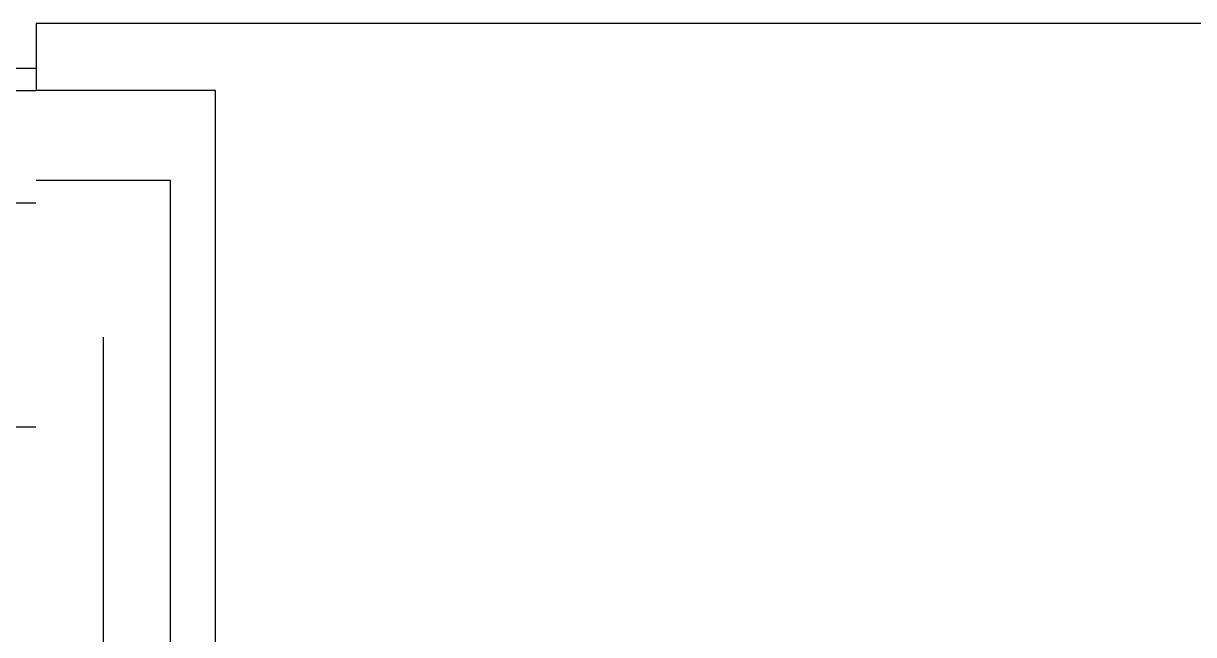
# Model space of a CAD drawing. Header units: inches. Extents: x 21 to 32698, y 13 to 3712.
# Drawn here: x 17881.43 to 17907.52, y 2584.95 to 2598.58 of the extents above; entities that cross this region are included whole.
import ezdxf

# ---------------------------------------------------------------- set-up
doc = ezdxf.new("R2010")
doc.units = ezdxf.units.IN
doc.header["$MEASUREMENT"] = 0
doc.set_wipeout_variables(frame=1)
for name, color, linetype, lineweight in [('Z_MİM_-KM-GLAZ', 8, 'Continuous', 25), ('Z_MİM_-KM-GLAZ-CURT', 8, 'Continuous', 25), ('Z_MİM_-KM-IZO-THERMAL', 8, 'Continuous', 25), ('Z_MİM_-KM-IZO-THERMAL-ROCKWOOL', 8, 'BATTING', 25), ('Z_MİM_-KM-PAINT', 8, 'Continuous', 25), ('Z_MİM_-KM-WALL-IZO-TERMAL', 8, 'Continuous', 25), ('Z_MİM_-KM-WALL-PLASTER', 8, 'Continuous', 25)]:
    doc.layers.add(name, color=color, linetype=linetype, lineweight=lineweight)
doc.layers.add('Z_MİM_-KM-WALL-TERMAL-PATTERN', color=8, linetype='BATTING', lineweight=25, plot=False)
doc.linetypes.add('BATTING', pattern='A,0.00254,-2.54,[134,ltypeshp.shx,S=2.54,R=0,X=-2.54,Y=0],-5.08,[134,ltypeshp.shx,S=2.54,R=180,X=2.54,Y=0],-2.54', length=10.16254)

# ---------------------------------------------------------------- blocks, each defined once
blk = doc.blocks.new('*U278')
blk.add_wipeout([(-15.00000000051476, 16.500000005396572), (115.00000000017825, 16.5000000058767), (114.9999999998854, -39.9999032302421), (-15.00000000026921, -39.99990323072231)])
at = {"layer": 'Z_MİM_-KM-GLAZ-CURT'}
blk.add_lwpolyline([(115.0000000001764, 15.00000000078357), (115.0000000001764, 16.50000000587674), (-15.00000000051476, 16.50000000539654), (-15.00000000051476, 15.00000000493088)], dxfattribs=at)
at = {"layer": 'Z_MİM_-KM-WALL-IZO-TERMAL', "ltscale": 1.5}
blk.add_lwpolyline([(-11.99999994526115, -7.499999986732958), (-11.99999994526113, 13.0000000010412), (-15.00000000051476, 13.00000000115343)], dxfattribs=at)
at = {"layer": 'Z_MİM_-KM-WALL-PLASTER', "ltscale": 1.5}
blk.add_lwpolyline([(-10.99999994498285, -7.499999986731822), (-10.99999994498283, 15.00000000097685), (-15.00000000051476, 15.00000000113393)], dxfattribs=at)
at = {"layer": 'Z_MİM_-KM-WALL-TERMAL-PATTERN', "ltscale": 0.13}
blk.add_line((-13.49999994525569, 9.499999995871821), (-13.49999994525569, -7.499999974067562), dxfattribs=at)

msp = doc.modelspace()

# ---------------------------------------------------------------- linework, layer by layer
at = {"layer": 'Z_MİM_-KM-IZO-THERMAL'}
msp.add_lwpolyline([(18844.21428795201, 969.5831087493367), (17329.21380157811, 969.5831087493367), (17329.21380157811, 999.5831087493368), (16654.21327705724, 999.5831087493368), (16654.21327705724, 969.5831009268891), (15319.21404953344, 969.5831009268891), (15319.21404953344, 1624.583169546073), (15029.21424036908, 1624.583169546073), (15029.21481028035, 2594.584265079447), (18844.21428795201, 2594.584265079447)], close=True, dxfattribs=at)
at = {"layer": 'Z_MİM_-KM-IZO-THERMAL-ROCKWOOL', "ltscale": 0.45}
msp.add_lwpolyline([(18839.21428795201, 974.5831087493368), (17334.21380157811, 974.5831087493368), (17334.21380157811, 1004.583108749337), (16649.21327705724, 1004.583108749337), (16649.21327705724, 974.5831009268894), (15324.21404953344, 974.5831009268894), (15324.21404953344, 1629.583169546074), (15034.21424330676, 1629.583169546074), (15034.21480734267, 2589.584265079447), (18839.21428795201, 2589.584265079447)], close=True, dxfattribs=at)
at = {"layer": 'Z_MİM_-KM-PAINT'}
msp.add_lwpolyline([(18847.21428795201, 966.5831087493367), (17326.21380157811, 966.5831087493367), (17326.21380157811, 996.5831087493366), (16657.21327705724, 996.5831087493366), (16657.21327705724, 966.5831009268892), (15316.21404953344, 966.5831009268892), (15316.21404953344, 1621.583169546074), (15026.21423860647, 1621.583169546074), (15026.21481204296, 2597.584265079448), (18847.21428795201, 2597.584265079448)], close=True, dxfattribs=at)
at = {"layer": 'Z_MİM_-KM-WALL-PLASTER'}
msp.add_lwpolyline([(18846.71428795201, 967.0831087493366), (17326.71380157811, 967.0831087493366), (17326.71380157811, 997.0831087493367), (16656.71327705724, 997.0831087493367), (16656.71327705724, 967.0831009268892), (15316.71404953343, 967.0831009268892), (15316.71404953343, 1622.083169546074), (15026.71423890024, 1622.083169546074), (15026.71481174919, 2597.084265079447), (18846.71428795201, 2597.084265079447)], close=True, dxfattribs=at)

# ---------------------------------------------------------------- next in the draw order: block references
at = {"layer": 'Z_MİM_-KM-GLAZ', "ltscale": 1.5}
msp.add_blockref('*U278', (17896.71292419769, 2582.083724848142), dxfattribs=at)

doc.saveas('drawing.dxf')
